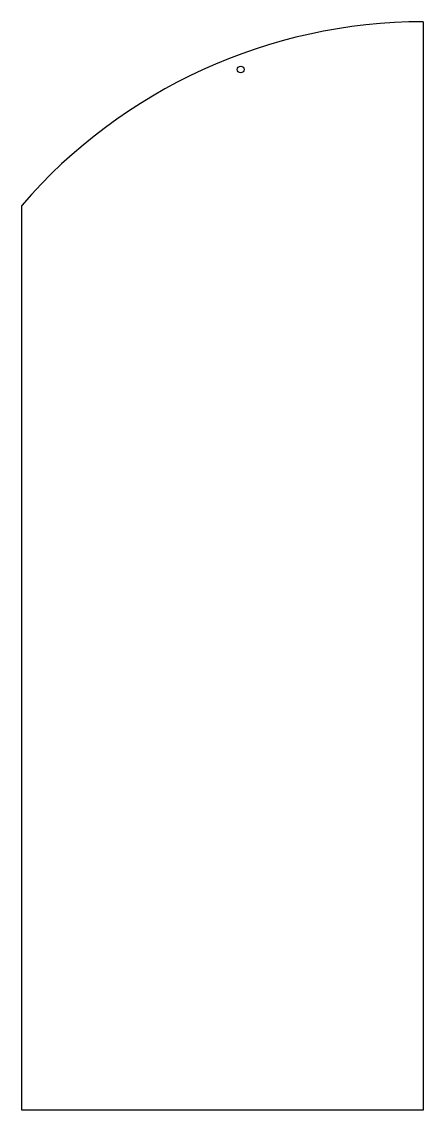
# Model space of a CAD drawing. Extents: x -3384 to -3288, y 1864 to 2124.
import ezdxf

# ---------------------------------------------------------------- set-up
doc = ezdxf.new("R2010")
doc.units = 0
doc.header["$LTSCALE"] = 12
doc.header["$MEASUREMENT"] = 0
doc.layers.add('SHELL', color=40, linetype='CONTINUOUS')

msp = doc.modelspace()

# ---------------------------------------------------------------- linework, layer by layer
at = {"layer": 'SHELL'}
for p, q in [((-3287.73, 2123.89), (-3287.73, 1863.89)), ((-3383.73, 1863.89), (-3383.73, 2080.03)), ((-3287.73, 1863.89), (-3383.73, 1863.89))]:
    msp.add_line(p, q, dxfattribs=at)
msp.add_circle((-3331.39, 2112.48), 0.812, dxfattribs=at)
msp.add_arc((-3287.73, 1996.89), 127, 90, 139.1046, dxfattribs=at)

doc.saveas('drawing.dxf')
